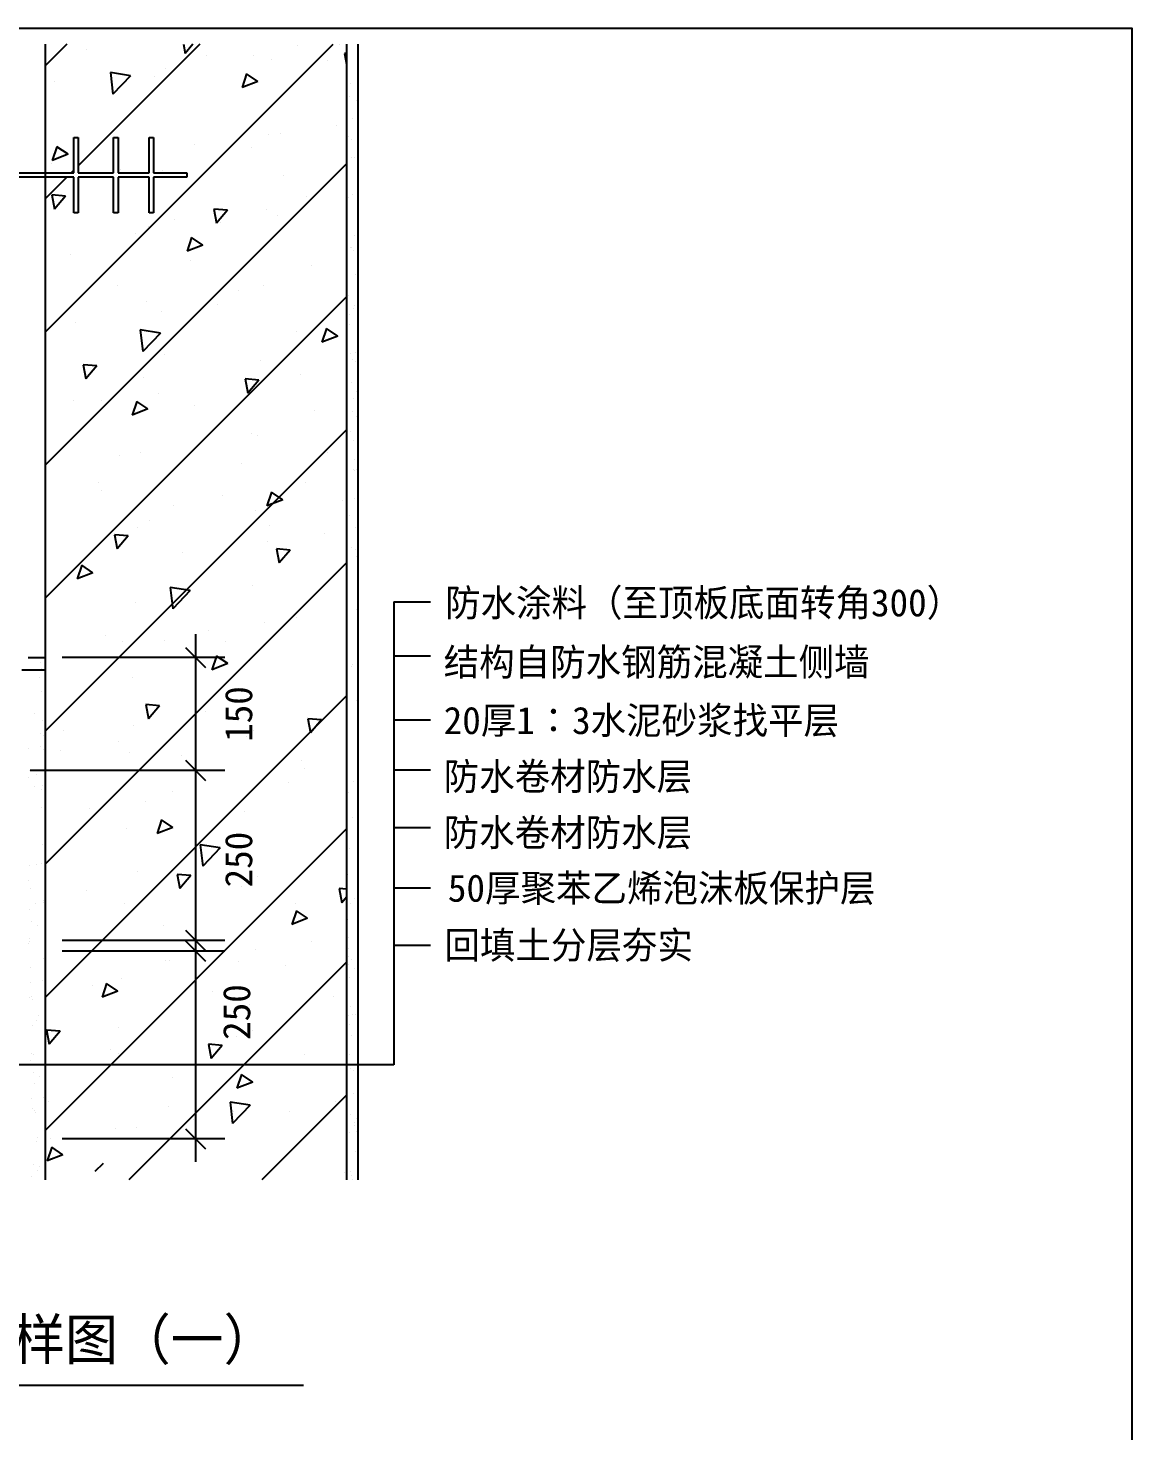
# Model space of a CAD drawing. Header units: metres. Extents: x -6662 to 47632, y 410 to 57999.
# Drawn here: x 25636 to 47632, y 30043 to 57999 of the extents above; entities that cross this region are included whole.
import ezdxf

# ---------------------------------------------------------------- set-up
doc = ezdxf.new("R2010")
doc.units = ezdxf.units.M
for name, color, linetype in [('DIM', 3, 'Continuous'), ('DRAW', 7, 'Continuous'), ('HATCH', 2, 'Continuous'), ('MEM', 4, 'Continuous'), ('PL', 1, 'Continuous'), ('TEXT', 4, 'Continuous')]:
    doc.layers.add(name, color=color, linetype=linetype)

# ---------------------------------------------------------------- blocks, each defined once
blk = doc.blocks.new('DIMTCK')
at = {"lineweight": 15}
blk.add_line((9.15, 0), (-8.19, 0), dxfattribs=at)
blk.add_lwpolyline([(-13.56, -13.4), (13.2, 13.33)])

msp = doc.modelspace()

# ---------------------------------------------------------------- linework, layer by layer
msp.add_line((16926.3, 30952.06), (31123.71, 30952.06))
msp.add_lwpolyline([(-6662, 57998.96), (47631.69, 57998.96), (47626.27, 424.45), (-6662, 410.39)], close=True)
at = {"layer": 'DRAW'}
for p, q in [((31980.37, 57677.72), (31980.37, 35048.79)), ((32205.37, 57677.72), (32205.37, 35048.79)), ((26546.79, 55115.01), (26546.79, 55820.01)), ((26546.79, 55820.01), (26636.79, 55820.01)), ((26636.79, 55820.01), (26636.79, 55115.01)), ((27341.79, 55115.01), (27341.79, 55820.01)), ((27341.79, 55820.01), (27431.79, 55820.01)), ((27431.79, 55820.01), (27431.79, 55115.01)), ((28046.79, 55115.01), (28046.79, 55820.01)), ((28046.79, 55820.01), (28136.79, 55820.01)), ((28136.79, 55820.01), (28136.79, 55115.01)), ((23534.37, 55115.01), (26546.79, 55115.01)), ((26636.79, 55115.01), (27341.79, 55115.01)), ((27431.79, 55115.01), (28046.79, 55115.01)), ((28136.79, 55115.01), (28800.24, 55115.01)), ((28800.24, 55115.01), (28800.24, 55025.01)), ((26546.79, 55025.01), (23534.37, 55025.01)), ((26546.79, 54320.01), (26546.79, 55025.01)), ((27341.79, 55025.01), (26636.79, 55025.01)), ((26636.79, 55025.01), (26636.79, 54320.01)), ((27341.79, 54320.01), (27341.79, 55025.01)), ((27431.79, 55025.01), (27431.79, 54320.01)), ((28046.79, 55025.01), (27431.79, 55025.01)), ((28046.79, 54320.01), (28046.79, 55025.01)), ((28136.79, 55025.01), (28136.79, 54320.01)), ((28800.24, 55025.01), (28136.79, 55025.01)), ((26636.79, 54320.01), (26546.79, 54320.01)), ((27431.79, 54320.01), (27341.79, 54320.01)), ((28136.79, 54320.01), (28046.79, 54320.01)), ((25635.37, 45453.15), (25980.37, 45453.15)), ((25508.94, 45213.05), (25979.9, 45213.05))]:
    msp.add_line(p, q, dxfattribs=at)
at = {"layer": 'HATCH'}
for p, q in [((26406.68, 57677.47), (25980.37, 57251.16)), ((31706.84, 57674.33), (25980.37, 51947.86)), ((29056.76, 57675.9), (26636.79, 55255.92)), ((28731.81, 57677.72), (28765.82, 57493.35)), ((28920.48, 57677.72), (28765.81, 57493.39)), ((31001.99, 57650.92), (31001.99, 57650.92)), ((31840.89, 57674.25), (31840.89, 57674.25)), ((26792.14, 57561.81), (26792.14, 57561.81)), ((29194.34, 57460.31), (29194.34, 57460.31)), ((30136.6, 57449.87), (30136.6, 57449.87)), ((30490.92, 57372.73), (30490.92, 57372.73)), ((31596.54, 57358.81), (31596.54, 57358.81)), ((31980.37, 57489.67), (31941.45, 57493.08)), ((31941.46, 57493.03), (31980.37, 57282.09)), ((27676.26, 57048.43), (27276.05, 57110.5)), ((27276.06, 57110.47), (27325.77, 56683.1)), ((27294.62, 57075.72), (27294.62, 57075.72)), ((27676.26, 57048.43), (27325.77, 56683.14)), ((28153.68, 57035.33), (28153.68, 57035.33)), ((28377.65, 57200.45), (28377.65, 57200.45)), ((29990.68, 57085.41), (29899.44, 56813.48)), ((30214.51, 56934.47), (29990.67, 57085.45)), ((26168.09, 56927.41), (26168.09, 56927.41)), ((30214.51, 56934.47), (29899.43, 56813.52)), ((31989.44, 56950.48), (31989.44, 56950.48)), ((32053.05, 56901.72), (32053.05, 56901.72)), ((32049.14, 56634.74), (32049.14, 56634.74)), ((32175.65, 56554.15), (32175.65, 56554.15)), ((31783.61, 56047.71), (31783.61, 56047.71)), ((32109.88, 56189.6), (32109.88, 56189.6)), ((26209.68, 55634.03), (26118.43, 55362.09)), ((26433.51, 55483.08), (26209.67, 55634.06)), ((28952.78, 55675.02), (28952.78, 55675.02)), ((30436.2, 55874.7), (30436.2, 55874.7)), ((30657.08, 55899.39), (30657.08, 55899.39)), ((32027.1, 55835.82), (32027.1, 55835.82)), ((32082.4, 55785.15), (32082.4, 55785.15)), ((26433.51, 55483.08), (26118.43, 55362.13)), ((30096.24, 55625.64), (30096.24, 55625.64)), ((32078.28, 55422.42), (32078.28, 55422.42)), ((32142.59, 55417.16), (32142.59, 55417.16)), ((31980.37, 55296.21), (25980.37, 49296.21)), ((26110.81, 55300.87), (26110.81, 55300.87)), ((26546.79, 55165.92), (26495.87, 55115.01)), ((27471.91, 55175.17), (27471.91, 55175.17)), ((28318.03, 55160.83), (28318.03, 55160.83)), ((26405.87, 55025.01), (25980.37, 54599.51)), ((30720.24, 55059.33), (30720.24, 55059.33)), ((26379.46, 54649.45), (26110.49, 54672.98)), ((26110.5, 54672.94), (26162.53, 54390.87)), ((26379.46, 54649.45), (26162.52, 54390.91)), ((31174.51, 54637.59), (31174.51, 54637.59)), ((32011.7, 54623.18), (32011.7, 54623.18)), ((32094.05, 54684.79), (32094.05, 54684.79)), ((29607.14, 54367.07), (29338.16, 54390.6)), ((29338.17, 54390.56), (29390.2, 54108.48)), ((29607.14, 54367.07), (29390.19, 54108.53)), ((30381.48, 54376.68), (30381.48, 54376.68)), ((30599.79, 54272.85), (30599.79, 54272.85)), ((28044.24, 54039.29), (28044.24, 54039.29)), ((28550.17, 54187.12), (28550.17, 54187.12)), ((29473.27, 54124.54), (29473.27, 54124.54)), ((27768.97, 53900.17), (27768.97, 53900.17)), ((28895.76, 53822.24), (28804.51, 53550.31)), ((29119.59, 53671.3), (28895.75, 53822.28)), ((32132.15, 53862.29), (32132.15, 53862.29)), ((26473.94, 53477.9), (26473.94, 53477.9)), ((29119.59, 53671.3), (28804.51, 53550.35)), ((32068.09, 53618.89), (32068.09, 53618.89)), ((32084.05, 53628.12), (32084.05, 53628.12)), ((32123.39, 53568.22), (32123.39, 53568.22)), ((28876.14, 53376.41), (28876.14, 53376.41)), ((31278.34, 53274.91), (31278.34, 53274.91)), ((31998.16, 53255.88), (31998.16, 53255.88)), ((27422.75, 52873.44), (27422.75, 52873.44)), ((30326.76, 52878.66), (30326.76, 52878.66)), ((32164.85, 53089.85), (32164.85, 53089.85)), ((31980.37, 52644.56), (25980.37, 46644.56)), ((29824.95, 52771.94), (29824.95, 52771.94)), ((32017.06, 52677.84), (32017.06, 52677.84)), ((27989.52, 52541.27), (27989.52, 52541.27)), ((28289.45, 52349.69), (28289.45, 52349.69)), ((29415.98, 52498), (29415.98, 52498)), ((32033.97, 52295.88), (32033.97, 52295.88)), ((32113.19, 52415.8), (32113.19, 52415.8)), ((32135.04, 52467.86), (32135.04, 52467.86)), ((26585.16, 52125.32), (26585.16, 52125.32)), ((31581.84, 52010.45), (31490.59, 51738.52)), ((31805.67, 51859.51), (31581.83, 52010.49)), ((32035.95, 52099.79), (32035.95, 52099.79)), ((28272.87, 51920.06), (27872.65, 51982.13)), ((27872.66, 51982.1), (27922.38, 51554.73)), ((28272.87, 51920.06), (27922.37, 51554.77)), ((30988.72, 51952.61), (30988.72, 51952.61)), ((31805.67, 51859.51), (31490.59, 51738.56)), ((28364.38, 51502.13), (28364.38, 51502.13)), ((32054.85, 51521.74), (32054.85, 51521.74)), ((32154.41, 51534.99), (32154.41, 51534.99)), ((27003.85, 51264.59), (26734.87, 51288.12)), ((26734.88, 51288.08), (26786.91, 51006.01)), ((27003.85, 51264.59), (26786.91, 51006.05)), ((30272.04, 51380.64), (30272.04, 51380.64)), ((32003.18, 51292.14), (32003.18, 51292.14)), ((32109.09, 51401.96), (32109.09, 51401.96)), ((32164.38, 51351.29), (32164.38, 51351.29)), ((27934.8, 51043.24), (27934.8, 51043.24)), ((30231.52, 50982.2), (29962.54, 51005.73)), ((29962.55, 51005.69), (30014.58, 50723.62)), ((30231.52, 50982.2), (30014.58, 50723.66)), ((31074.15, 51097.3), (31074.15, 51097.3)), ((32073.75, 50943.7), (32073.75, 50943.7)), ((28232.17, 50723.15), (28232.17, 50723.15)), ((32118.96, 50621.5), (32118.96, 50621.5)), ((32187.12, 50762.55), (32187.12, 50762.55)), ((26546.45, 50573.96), (26546.45, 50573.96)), ((27105.64, 50574.84), (27105.64, 50574.84)), ((27800.84, 50559.06), (27709.59, 50287.13)), ((28024.67, 50408.12), (27709.59, 50287.17)), ((28024.67, 50408.12), (27800.83, 50559.1)), ((28948.65, 50472.47), (28948.65, 50472.47)), ((31350.85, 50370.97), (31350.85, 50370.97)), ((32092.65, 50365.65), (32092.65, 50365.65)), ((32176.03, 50250.93), (32176.03, 50250.93)), ((31980.37, 49992.9), (25980.37, 43992.9)), ((30082.97, 49927.33), (30082.97, 49927.33)), ((30217.32, 49882.61), (30217.32, 49882.61)), ((32056.23, 49968.57), (32056.23, 49968.57)), ((32111.55, 49787.6), (32111.55, 49787.6)), ((27880.08, 49545.22), (27880.08, 49545.22)), ((31594.63, 49546.82), (31594.63, 49546.82)), ((27458.64, 49476.86), (27458.64, 49476.86)), ((29890.33, 49322.45), (29890.33, 49322.45)), ((32130.44, 49209.55), (32130.44, 49209.55)), ((32148.11, 49409.18), (32148.11, 49409.18)), ((32176.68, 49207.68), (32176.68, 49207.68)), ((27048.36, 48948.29), (27048.36, 48948.29)), ((31161.24, 48939.28), (31161.24, 48939.28)), ((32150.08, 49185.02), (32150.08, 49185.02)), ((27104.55, 48789.54), (27104.55, 48789.54)), ((29506.75, 48688.04), (29506.75, 48688.04)), ((30486.92, 48747.28), (30395.67, 48475.35)), ((30710.75, 48596.34), (30486.91, 48747.32)), ((28536.9, 48488.81), (28536.9, 48488.81)), ((30162.6, 48384.59), (30162.6, 48384.59)), ((30710.75, 48596.34), (30395.67, 48475.39)), ((31908.95, 48586.54), (31908.95, 48586.54)), ((32149.34, 48631.51), (32149.34, 48631.51)), ((28053.36, 48185.08), (28053.36, 48185.08)), ((32038.09, 48285.52), (32038.09, 48285.52)), ((27628.23, 47879.72), (27359.25, 47903.25)), ((27359.26, 47903.21), (27411.29, 47621.14)), ((27628.23, 47879.72), (27411.29, 47621.18)), ((27825.36, 48047.2), (27825.36, 48047.2)), ((30455.56, 48083.58), (30455.56, 48083.58)), ((31537.34, 47920.28), (31537.34, 47920.28)), ((32168.24, 48053.46), (32168.24, 48053.46)), ((28706.52, 47547.6), (28706.52, 47547.6)), ((30410.81, 47771.97), (30410.81, 47771.97)), ((30855.9, 47597.34), (30586.93, 47620.87)), ((30586.93, 47620.83), (30638.96, 47338.75)), ((30855.9, 47597.34), (30638.96, 47338.8)), ((32078.5, 47641.27), (32078.5, 47641.27)), ((32153.87, 47614.88), (32153.87, 47614.88)), ((31980.37, 47341.25), (25980.37, 41341.25)), ((26705.91, 47295.89), (26614.67, 47023.96)), ((26929.75, 47144.95), (26705.91, 47295.93)), ((32187.14, 47475.41), (32187.14, 47475.41)), ((26929.75, 47144.95), (26614.67, 47024)), ((32191.07, 46968.09), (32191.07, 46968.09)), ((28869.48, 46791.69), (28469.26, 46853.76)), ((28469.26, 46853.73), (28518.98, 46426.36)), ((28869.48, 46791.69), (28518.98, 46426.4)), ((30107.88, 46886.57), (30107.88, 46886.57)), ((32198.94, 46880.38), (32198.94, 46880.38)), ((27770.64, 46549.18), (27770.64, 46549.18)), ((30353.53, 46145.43), (30353.53, 46145.43)), ((30975.45, 46254.3), (30975.45, 46254.3)), ((32183.02, 46402.56), (32183.02, 46402.56)), ((27177.06, 45885.6), (27177.06, 45885.6)), ((29227, 45997.12), (29227, 45997.12)), ((27522.71, 45772.74), (27522.71, 45772.74)), ((28351.11, 45803.82), (28351.11, 45803.82)), ((29579.26, 45784.1), (29579.26, 45784.1)), ((25891.27, 45363.56), (25891.27, 45363.56)), ((29391.99, 45484.1), (29300.75, 45212.17)), ((29615.83, 45333.16), (29300.75, 45212.21)), ((29615.83, 45333.16), (29391.99, 45484.14)), ((30053.16, 45388.55), (30053.16, 45388.55)), ((32100.76, 45313.96), (32100.76, 45313.96)), ((25741.03, 45209.09), (25741.03, 45209.09)), ((25867.8, 45050.97), (25867.8, 45050.97)), ((25897.18, 45229.65), (25897.18, 45229.65)), ((27715.92, 45051.15), (27715.92, 45051.15)), ((32073, 45278.9), (32073, 45278.9)), ((25910.17, 44785.51), (25910.17, 44785.51)), ((31980.37, 44689.6), (25980.37, 38689.6)), ((27983.63, 44518.35), (28035.67, 44236.28)), ((28252.61, 44494.86), (27983.64, 44518.39)), ((28252.61, 44494.86), (28035.67, 44236.32)), ((32188.78, 44608.26), (32188.78, 44608.26)), ((25765.46, 44340.16), (25765.46, 44340.16)), ((25929.06, 44207.46), (25929.06, 44207.46)), ((28043.19, 44222.26), (28043.19, 44222.26)), ((29169.72, 44370.57), (29169.72, 44370.57)), ((30069.7, 44229.02), (30069.7, 44229.02)), ((31211.3, 44235.96), (31263.34, 43953.89)), ((31480.28, 44212.47), (31211.31, 44236)), ((31480.28, 44212.47), (31263.34, 43953.93)), ((25879.44, 43950.61), (25879.44, 43950.61)), ((25934.74, 43899.94), (25934.74, 43899.94)), ((26338.89, 43997.89), (26338.89, 43997.89)), ((27735.16, 44101.17), (27735.16, 44101.17)), ((30137.36, 43999.68), (30137.36, 43999.68)), ((25642.85, 43642.68), (25642.85, 43642.68)), ((25886.74, 43674.79), (25886.74, 43674.79)), ((25947.96, 43629.41), (25947.96, 43629.41)), ((27445.37, 43778.55), (27445.37, 43778.55)), ((29998.45, 43890.53), (29998.45, 43890.53)), ((32000.41, 43873.74), (32000.41, 43873.74)), ((26281.78, 43598.21), (26281.78, 43598.21)), ((27661.2, 43553.13), (27661.2, 43553.13)), ((28683.98, 43496.71), (28683.98, 43496.71)), ((31086.18, 43395.21), (31086.18, 43395.21)), ((25647.79, 43073.2), (25647.79, 43073.2)), ((25668.1, 43208.44), (25668.1, 43208.44)), ((25794.61, 43127.85), (25794.61, 43127.85)), ((31147.97, 43240.97), (31147.97, 43240.97)), ((25763.3, 42881.79), (25763.3, 42881.79)), ((25908.79, 42834.04), (25908.79, 42834.04)), ((25919.45, 42902.35), (25919.45, 42902.35)), ((25966.86, 43051.37), (25966.86, 43051.37)), ((28523.64, 42790.5), (28523.64, 42790.5)), ((30827.88, 42969.88), (30827.88, 42969.88)), ((32012.06, 42773.39), (32012.06, 42773.39)), ((32123.02, 42986.66), (32123.02, 42986.66)), ((27985.9, 42595.72), (27985.9, 42595.72)), ((25910.39, 42457.21), (25910.39, 42457.21)), ((26859.37, 42447.41), (26859.37, 42447.41)), ((28297.07, 42220.93), (28205.83, 41949)), ((28520.92, 42069.99), (28297.08, 42220.97)), ((29943.73, 42392.5), (29943.73, 42392.5)), ((31981.41, 42352.87), (31981.41, 42352.87)), ((32107.91, 42272.28), (32107.91, 42272.28)), ((31980.37, 42037.95), (25980.37, 36037.95)), ((27606.49, 42055.11), (27606.49, 42055.11)), ((28520.92, 42069.99), (28205.83, 41949.04)), ((31999.58, 42193.66), (31999.58, 42193.66)), ((25920.44, 41733.68), (25920.44, 41733.68)), ((25975.73, 41683.01), (25975.73, 41683.01)), ((29065.86, 41725.36), (29115.58, 41298)), ((29466.08, 41663.32), (29065.87, 41725.39)), ((29466.08, 41663.32), (29115.58, 41298.03)), ((31986.11, 41707.48), (31986.11, 41707.48)), ((32041.4, 41656.81), (32041.4, 41656.81)), ((31348.36, 41419.4), (31348.36, 41419.4)), ((25665.11, 41315.37), (25665.11, 41315.37)), ((25800.38, 41333.54), (25800.38, 41333.54)), ((25909.01, 41347.48), (25909.01, 41347.48)), ((27807.67, 41197.23), (27807.67, 41197.23)), ((28608.01, 41133.48), (28660.04, 40851.41)), ((28876.99, 41109.99), (28608.02, 41133.52)), ((28876.99, 41109.99), (28660.05, 40851.45)), ((29644.07, 41195.02), (29644.07, 41195.02)), ((32010.55, 41140.55), (32010.55, 41140.55)), ((25636.79, 41020.45), (25636.79, 41020.45)), ((25688.78, 40856.27), (25688.78, 40856.27)), ((26802.09, 40820.87), (26802.09, 40820.87)), ((29889.01, 40894.48), (29889.01, 40894.48)), ((30209.87, 41095.73), (30209.87, 41095.73)), ((31835.68, 40851.1), (31887.71, 40569.02)), ((31980.37, 40838.48), (31835.69, 40851.14)), ((25785.56, 40554.49), (25785.56, 40554.49)), ((25941.71, 40575.04), (25941.71, 40575.04)), ((25949.78, 40617.11), (25949.78, 40617.11)), ((27551.77, 40557.09), (27551.77, 40557.09)), ((30962.18, 40555.98), (30962.18, 40555.98)), ((31980.37, 40679.49), (31887.72, 40569.07)), ((31989.14, 40638.8), (31989.14, 40638.8)), ((31990.41, 40806.43), (31990.41, 40806.43)), ((32053.05, 40556.45), (32053.05, 40556.45)), ((32145.29, 40659.35), (32145.29, 40659.35)), ((25655.69, 40442.41), (25655.69, 40442.41)), ((30983.15, 40409.14), (30891.91, 40137.21)), ((31207, 40258.2), (30891.91, 40137.25)), ((31207, 40258.2), (30983.16, 40409.18)), ((25703.01, 40201.82), (25703.01, 40201.82)), ((25829.52, 40121.22), (25829.52, 40121.22)), ((28337.84, 40105.51), (28337.84, 40105.51)), ((32009.3, 40228.38), (32009.3, 40228.38)), ((25654.67, 39760.51), (25654.67, 39760.51)), ((25662.83, 39790.36), (25662.83, 39790.36)), ((25674.59, 39864.36), (25674.59, 39864.36)), ((31291.08, 39792.85), (31291.08, 39792.85)), ((32021.84, 39866.36), (32021.84, 39866.36)), ((25945.3, 39450.59), (25945.3, 39450.59)), ((25961.43, 39516.75), (25961.43, 39516.75)), ((28460.25, 39420.17), (28460.25, 39420.17)), ((30164.55, 39644.54), (30164.55, 39644.54)), ((32027.1, 39490.55), (32027.1, 39490.55)), ((32028.2, 39650.33), (32028.2, 39650.33)), ((32082.39, 39439.88), (32082.39, 39439.88)), ((25693.49, 39286.31), (25693.49, 39286.31)), ((31980.37, 39386.3), (27642.86, 35048.79)), ((28365.77, 39412.81), (28365.77, 39412.81)), ((29834.29, 39396.46), (29834.29, 39396.46)), ((30767.97, 39311.31), (30767.97, 39311.31)), ((32016.32, 39346.25), (32016.32, 39346.25)), ((32142.83, 39265.66), (32142.83, 39265.66)), ((25687.38, 38988.07), (25687.38, 38988.07)), ((25931.27, 39020.18), (25931.27, 39020.18)), ((26912.39, 38909.84), (26912.39, 38909.84)), ((27202.15, 38957.75), (27110.91, 38685.82)), ((27426, 38806.81), (27202.16, 38957.79)), ((27497.05, 39059.07), (27497.05, 39059.07)), ((32047.1, 39072.28), (32047.1, 39072.28)), ((25674.48, 38690), (25674.48, 38690)), ((25712.39, 38708.27), (25712.39, 38708.27)), ((25729.78, 38639.33), (25729.78, 38639.33)), ((27426, 38806.81), (27110.91, 38685.86)), ((29314.59, 38808.34), (29314.59, 38808.34)), ((31716.79, 38706.85), (31716.79, 38706.85)), ((25835.29, 38326.92), (25835.29, 38326.92)), ((30056.44, 38530.71), (30056.44, 38530.71)), ((32011.4, 38311.49), (32011.4, 38311.49)), ((32066, 38494.24), (32066, 38494.24)), ((32094.04, 38339.52), (32094.04, 38339.52)), ((32167.55, 38332.05), (32167.55, 38332.05)), ((25731.28, 38130.22), (25731.28, 38130.22)), ((25807.82, 38227.18), (25807.82, 38227.18)), ((25963.98, 38247.74), (25963.98, 38247.74)), ((26004.72, 38031.01), (26056.75, 37748.93)), ((26273.7, 38007.51), (26004.73, 38031.04)), ((27432.1, 38080.24), (27432.1, 38080.24)), ((32045.46, 38133.93), (32045.46, 38133.93)), ((26273.7, 38007.51), (26056.76, 37748.97)), ((28980.74, 37869.69), (28980.74, 37869.69)), ((29232.39, 37748.62), (29284.42, 37466.55)), ((29501.37, 37725.13), (29232.4, 37748.66)), ((29779.57, 37898.44), (29779.57, 37898.44)), ((30107.26, 38018), (30107.26, 38018)), ((32084.9, 37916.19), (32084.9, 37916.19)), ((25703.82, 37573.43), (25703.82, 37573.43)), ((25750.18, 37552.17), (25750.18, 37552.17)), ((27276.44, 37645.32), (27276.44, 37645.32)), ((27442.33, 37561.04), (27442.33, 37561.04)), ((29501.37, 37725.13), (29284.43, 37466.59)), ((31134.7, 37542.66), (31134.7, 37542.66)), ((32044.1, 37539.05), (32044.1, 37539.05)), ((25676.94, 37433.21), (25676.94, 37433.21)), ((25737.92, 37195.2), (25737.92, 37195.2)), ((32068.09, 37273.62), (32068.09, 37273.62)), ((32103.79, 37338.14), (32103.79, 37338.14)), ((32123.38, 37222.95), (32123.38, 37222.95)), ((25769.08, 36974.12), (25769.08, 36974.12)), ((25864.43, 37114.6), (25864.43, 37114.6)), ((28510.37, 37092.19), (28510.37, 37092.19)), ((29888.23, 37145.97), (29796.99, 36874.04)), ((30112.08, 36995.03), (29796.99, 36874.08)), ((30112.08, 36995.03), (29888.24, 37146.01)), ((25709.64, 36660.77), (25709.64, 36660.77)), ((25953.54, 36692.88), (25953.54, 36692.88)), ((31980.37, 36734.65), (30294.51, 35048.79)), ((32122.69, 36760.1), (32122.69, 36760.1)), ((25715.47, 36473.07), (25715.47, 36473.07)), ((25770.77, 36422.4), (25770.77, 36422.4)), ((25787.98, 36396.08), (25787.98, 36396.08)), ((25980.21, 36443.97), (25980.21, 36443.97)), ((26036.08, 36610.36), (26036.08, 36610.36)), ((28438.28, 36508.87), (28438.28, 36508.87)), ((30062.69, 36534.95), (29662.47, 36597.02)), ((29662.47, 36596.99), (29712.18, 36169.63)), ((30062.69, 36534.95), (29712.19, 36169.66)), ((29724.85, 36400.41), (29724.85, 36400.41)), ((30840.48, 36407.37), (30840.48, 36407.37)), ((31765.43, 36617.3), (31765.43, 36617.3)), ((27796.92, 36094.84), (27796.92, 36094.84)), ((28923.45, 36243.15), (28923.45, 36243.15)), ((32051.23, 36339.63), (32051.23, 36339.63)), ((32135.03, 36122.59), (32135.03, 36122.59)), ((32141.59, 36182.05), (32141.59, 36182.05)), ((32177.74, 36259.04), (32177.74, 36259.04)), ((25806.88, 35818.03), (25806.88, 35818.03)), ((25830.09, 35899.88), (25830.09, 35899.88)), ((26092.63, 35870.46), (26092.63, 35870.46)), ((27387.61, 36063.02), (27387.61, 36063.02)), ((32033.67, 35984.19), (32033.67, 35984.19)), ((32189.82, 36004.75), (32189.82, 36004.75)), ((26107.23, 35694.58), (26015.99, 35422.65)), ((26331.08, 35543.64), (26015.99, 35422.69)), ((26331.08, 35543.64), (26107.24, 35694.62)), ((32160.49, 35604), (32160.49, 35604)), ((25744.82, 35356.5), (25744.82, 35356.5)), ((25825.77, 35239.98), (25825.77, 35239.98)), ((25870.2, 35320.3), (25870.2, 35320.3)), ((25699.2, 35105.9), (25699.2, 35105.9)), ((31943.11, 35190.48), (31943.11, 35190.48)), ((32066.37, 35211.75), (32066.37, 35211.75)), ((32080.37, 35127.31), (32080.37, 35127.31)), ((32109.08, 35056.69), (32109.08, 35056.69))]:
    msp.add_line(p, q, dxfattribs=at)
at = {"layer": 'MEM'}
msp.add_line((27132.29, 35373.28), (26968.12, 35209.94), dxfattribs=at)
msp.add_line((27132.29, 35373.28), (26968.12, 35209.94), dxfattribs=at)
at = {"layer": 'PL'}
for p, q in [((25980.37, 35048.79), (25980.37, 57677.72)), ((31980.37, 57677.72), (31980.37, 35048.79))]:
    msp.add_line(p, q, dxfattribs=at)
at = {"layer": 'TEXT'}
for p, q in [((32926.09, 46563.43), (32926.09, 38775.01)), ((32926.09, 46563.43), (33654.53, 46563.43)), ((28978.34, 35406.64), (28978.34, 45918.62)), ((28978.34, 45066.88), (28978.34, 45628.82)), ((28978.34, 45066.88), (28978.34, 45628.82)), ((29554.05, 45453.15), (26318.06, 45453.15)), ((32926.09, 45485.66), (33654.53, 45485.66)), ((32926.09, 44211.62), (33654.53, 44211.62)), ((29554.05, 43203.15), (25680.37, 43203.15)), ((32926.09, 43218.9), (33654.53, 43218.9)), ((32926.09, 42065.98), (33654.53, 42065.98)), ((32926.09, 40867.95), (33654.53, 40867.95)), ((29554.05, 39816.24), (26318.06, 39816.24)), ((32926.09, 39723.7), (33654.53, 39723.7)), ((29554.05, 39602.66), (26318.06, 39602.66)), ((32926.09, 38775.01), (32926.09, 37337.47)), ((32926.09, 37337.47), (24375.45, 37337.47)), ((29554.05, 35860.82), (26318.06, 35860.82))]:
    msp.add_line(p, q, dxfattribs=at)

# ---------------------------------------------------------------- block references
at = {"layer": 'DIM', "xscale": 15, "yscale": 15, "zscale": 15, "rotation": 90}
for p in [(28978.34, 45453.15), (28978.34, 43203.15), (28978.34, 39816.24), (28978.34, 39602.66), (28978.34, 35860.82)]:
    msp.add_blockref('DIMTCK', p, dxfattribs=at)

# ---------------------------------------------------------------- texts
at = {"layer": 'HATCH'}
msp.add_text('变形缝防水节点大样图（一）', height=810, dxfattribs=at).set_placement((16895.98, 31461.61))
at = {"layer": 'TEXT'}
for s, p in [('防水涂料（至顶板底面转角300）', (33945.38, 46275.15)), ('结构自防水钢筋混凝土侧墙', (33917.7, 45093.88)), ('20厚1∶3水泥砂浆找平层', (33917.7, 43930.42)), ('防水卷材防水层', (33917.7, 42814.12)), ('防水卷材防水层', (33917.7, 41695.99)), ('50厚聚苯乙烯泡沫板保护层', (34000.75, 40588.73)), ('回填土分层夯实', (33933.5, 39451.54))]:
    msp.add_text(s, height=544, dxfattribs=at).set_placement(p)
for s, p in [('150', (30102.54, 43773.49)), ('250', (30102.54, 40872.97)), ('250', (30062.98, 37834.69))]:
    msp.add_text(s, height=544, rotation=90, dxfattribs=at).set_placement(p)

doc.saveas('drawing.dxf')
